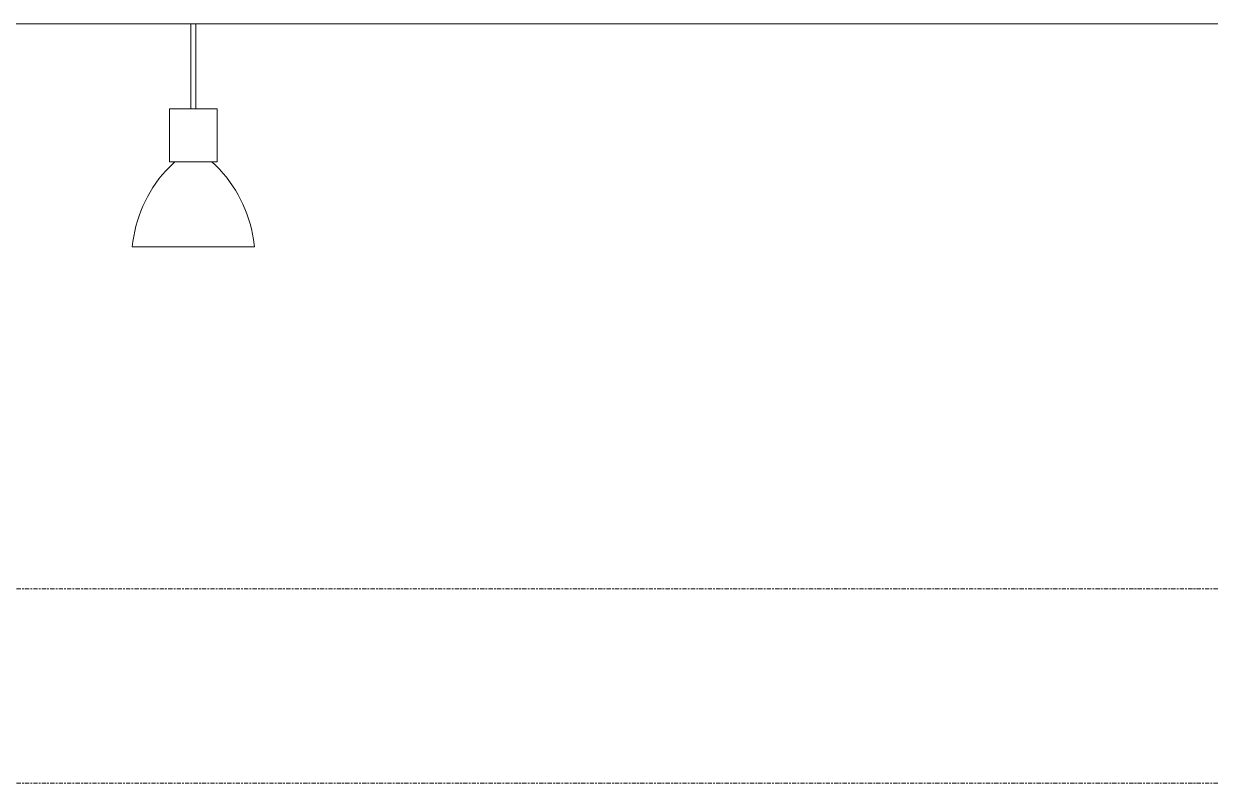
# Model space of a CAD drawing. Header units: centimetres. Extents: x -13467 to 3766, y -437 to 1921.
# Drawn here: x -7405.2 to -6958.3, y 515.5 to 801.5 of the extents above; entities that cross this region are included whole.
import ezdxf

# ---------------------------------------------------------------- set-up
doc = ezdxf.new("R2010")
doc.units = ezdxf.units.CM
doc.linetypes.add('Centre', pattern=[3.175, 0.635, -0.475, 1.59, -0.475])
for name, color, linetype, lineweight in [('A-CLNG', 7, 'Continuous', 9), ('A-FLOR-LEVL', 7, 'Continuous', 9), ('E-LITE-EQPM', 7, 'Continuous', 9), ('G-IMPT', 7, 'Continuous', 9)]:
    doc.layers.add(name, color=color, linetype=linetype, lineweight=lineweight)

# ---------------------------------------------------------------- blocks, each defined once
blk = doc.blocks.new('LamparaTecho - LamparaTecho_ipt-1627552-Sección 1-1')
at = {"layer": 'G-IMPT'}
for p, q in [((-6326.33, 801.54), (-6326.33, 769.54)), ((-6324.33, 801.54), (-6326.33, 801.54)), ((-6324.33, 769.54), (-6324.33, 801.54)), ((-6334.33, 769.54), (-6334.33, 749.54)), ((-6334.33, 769.54), (-6316.33, 769.54)), ((-6316.33, 749.54), (-6316.33, 769.54)), ((-6334.33, 749.54), (-6316.33, 749.54)), ((-6325.33, 717.54), (-6348.33, 717.54)), ((-6325.33, 717.54), (-6302.33, 717.54))]:
    blk.add_line(p, q, dxfattribs=at)
at = {"layer": 'G-IMPT', "flags": 128}
for points in [[(-6348.33, 717.54), (-6348.1, 719.52), (-6347.79, 721.48), (-6347.41, 723.43), (-6346.94, 725.36), (-6346.4, 727.27), (-6345.79, 729.16), (-6345.1, 731.02), (-6344.33, 732.86), (-6343.5, 734.66), (-6342.59, 736.42), (-6341.61, 738.15), (-6340.56, 739.84), (-6339.45, 741.49), (-6338.27, 743.08), (-6337.03, 744.63), (-6335.73, 746.13), (-6334.36, 747.58), (-6332.95, 748.97), (-6332.33, 749.54)], [(-6318.33, 749.54), (-6316.88, 748.18), (-6315.5, 746.76), (-6314.17, 745.28), (-6312.9, 743.75), (-6311.7, 742.17), (-6310.56, 740.54), (-6309.48, 738.87), (-6308.47, 737.16), (-6307.53, 735.41), (-6306.67, 733.63), (-6305.87, 731.81), (-6305.15, 729.96), (-6304.5, 728.08), (-6303.93, 726.18), (-6303.43, 724.25), (-6303.02, 722.31), (-6302.68, 720.35), (-6302.41, 718.38), (-6302.33, 717.54)]]:
    blk.add_lwpolyline(points, dxfattribs=at)
blk = doc.blocks.new('LamparaTecho - Standard-1626701-Sección 1-1')
blk.add_blockref('LamparaTecho - LamparaTecho_ipt-1627552-Sección 1-1', (0, 0))
blk = doc.blocks.new('PQ_RVR_MEP-01_ZZ_ZZ_MO_T_A_rvt-1-Sección 1-1')
at = {"layer": 'E-LITE-EQPM', "lineweight": 9}
blk.add_blockref('LamparaTecho - Standard-1626701-Sección 1-1', (-1016, 0), dxfattribs=at)

msp = doc.modelspace()

# ---------------------------------------------------------------- linework, layer by layer
at = {"layer": 'A-CLNG', "color": 8, "lineweight": 18, "true_color": 0x808080}
msp.add_line((-6260.942, 801.545), (-11171.543, 801.545), dxfattribs=at)
at = {"layer": 'A-FLOR-LEVL', "color": 253, "linetype": 'Centre', "true_color": 0xaaaaaa}
for p, q in [((-13466.939, 588.801), (-6213.529, 588.801)), ((-13466.939, 515.53), (-6213.529, 515.53))]:
    msp.add_line(p, q, dxfattribs=at)

# ---------------------------------------------------------------- block references
at = {"lineweight": 5}
msp.add_blockref('PQ_RVR_MEP-01_ZZ_ZZ_MO_T_A_rvt-1-Sección 1-1', (0, 0), dxfattribs=at)

doc.saveas('drawing.dxf')
